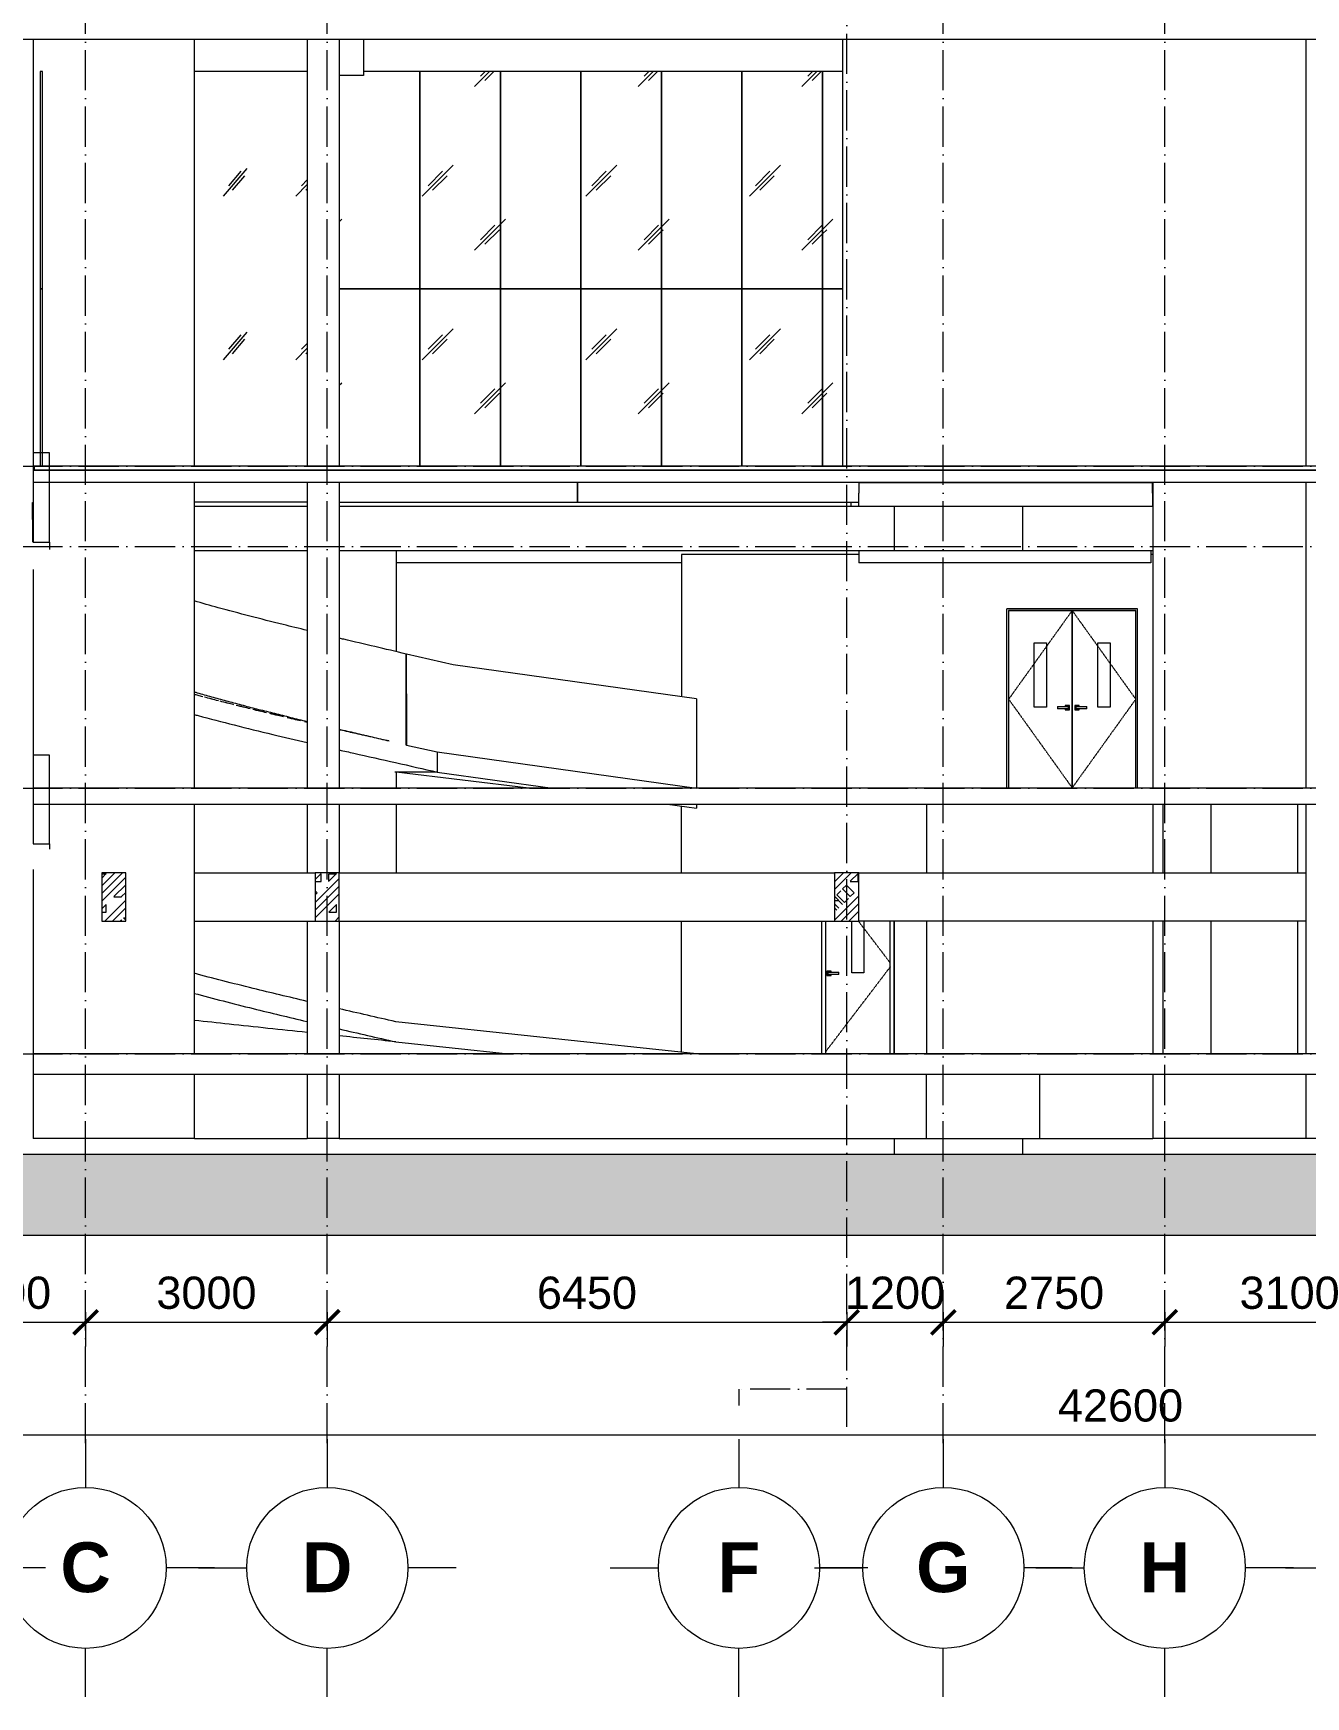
# Model space of a CAD drawing. Header units: millimetres. Extents: x -4940 to 55609, y -15283 to 93540.
# Drawn here: x 7800 to 23600, y -15283 to 5375 of the extents above; entities that cross this region are included whole.
import ezdxf

# ---------------------------------------------------------------- set-up
doc = ezdxf.new("R2010")
doc.units = ezdxf.units.MM
doc.linetypes.add('Dash 1_16_', pattern=[3.175, 1.5875, -1.5875])
doc.linetypes.add('Grid Line', pattern=[14, 10, -2, 0, -2])
for name, color, linetype, lineweight in [('A-DOOR', 31, 'Continuous', 5), ('A-FLOR', 2, 'Continuous', 9), ('A-FLOR-HRAL', 41, 'Continuous', 5), ('CUA', 31, 'Continuous', 9), ('DIM', 1, 'Continuous', 5), ('KH', 6, 'Continuous', 5), ('KINH', 152, 'Continuous', 5), ('NET CAT', 3, 'Continuous', 5), ('NET CATConcrete', 3, 'Continuous', 5), ('NET THAY 1', 41, 'Continuous', 5), ('NET-CAT', 3, 'Continuous', 9), ('NET-THAY', 2, 'Continuous', 15), ('TRUC', 225, 'Continuous', 5)]:
    doc.layers.add(name, color=color, linetype=linetype, lineweight=lineweight)
doc.styles.add('Arial_B', font='arialbd_1.ttf', dxfattribs={"height": 619.047619})
doc.styles.add('TA1', font='arial_1.ttf')
doc.dimstyles.new('D_200_KTx2', dxfattribs={"dimtxt": 400, "dimasz": 300, "dimexe": 300, "dimexo": 300, "dimgap": 160, "dimtad": 1, "dimdec": 0, "dimzin": 9, "dimtxsty": 'TA1', "dimblk": 'ARCHTICK', "dimcen": 1, "dimdle": 300, "dimclrd": 256, "dimclre": 256, "dimclrt": 7, "dimadec": 0, "dimazin": 0, "dimtfac": 1, "dimtdec": 0, "dimtix": 1, "dimtmove": 1, "dimatfit": 3, "dimldrblk": 'ARCHTICK', "dimfxl": 0, "dimtolj": 1, "dimtzin": 0, "dimlwd": -1, "dimlwe": -1, "dimarcsym": 0})
pattern_1 = [(45, (22917, 40001.6), (0, 2032), [253.59, -2620.09]), (45, (22861.8, 40056.7), (0, 2032), [253.59, -2620.09]), (45, (22785.9, 39925.7), (0, 2032), [546.2, -2327.48]), (45, (21535.2, 41363), (0, 2032), [253.59, -2620.09]), (45, (21480, 41418.2), (0, 2032), [253.59, -2620.09]), (45, (21404.2, 41287.1), (0, 2032), [546.2, -2327.48])]
pattern_2 = [(45, (21373.7, 39800), (-476.246, 476.246), []), (45, (21469, 39800), (-476.246, 476.246), []), (45, (21278.5, 39800), (-476.246, 476.246), []), (45, (21754.7, 39800), (-476.246, 476.246), []), (45, (21850, 39800), (-476.246, 476.246), []), (0, (21659.5, 39895.25), (0, 952.5), [95.25, -857.25]), (0, (21754.7, 39990.5), (0, 952.5), [95.25, -857.25]), (45, (21659.5, 39895.25), (0, 952.491), [134.684, -1212.342]), (45, (21754.7, 39895.25), (0, 952.491), [134.684, -1212.342]), (0, (21659.5, 39895.25), (0, 952.5), [95.25, -857.25]), (90, (21183.2, 39895.25), (-952.5, 6e-14), [95.25, -857.25]), (90, (21278.5, 39895.25), (-952.5, 6e-14), [190.5, -762]), (45, (21183.2, 39990.5), (0, 952.491), [134.684, -1212.342]), (90, (22040.5, 40181), (-952.5, 6e-14), [95.25, -857.25]), (0, (21945.2, 40181), (0, 952.5), [95.25, -857.25]), (45, (21945.2, 40181), (0, 952.491), [134.684, -1212.342]), (0, (22135.7, 39895.25), (0, 952.5), [95.25, -857.25]), (0, (22135.7, 40371.5), (0, 952.5), [95.25, -857.25]), (90, (22326.2, 40466.75), (-952.5, 6e-14), [95.25, -857.25]), (45, (22135.7, 40371.5), (0, 952.491), [269.367, -1077.659]), (45, (22231, 40371.5), (0, 952.491), [134.684, -1212.342]), (45, (22421.5, 40562), (0, 952.491), [134.684, -1212.342]), (0, (22421.5, 40657.25), (0, 952.5), [95.25, -857.25]), (90, (22421.5, 40562), (-952.5, 6e-14), [95.25, -857.25]), (0, (21754.7, 40562), (0, 952.5), [95.25, -857.25]), (0, (21945.2, 40657.25), (0, 952.5), [95.25, -857.25]), (90, (21850, 40562), (-952.5, 6e-14), [95.25, -857.25]), (90, (21945.2, 40562), (-952.5, 6e-14), [95.25, -857.25]), (45, (21754.7, 40562), (0, 952.491), [134.684, -1212.342]), (45, (21945.2, 40562), (0, 952.491), [134.684, -1212.342]), (135, (21397.46, 40014.8), (-952.491, 6e-14), [134.684, -1212.342]), (135, (21516.6, 40133.4), (-952.491, 6e-14), [134.683, -1212.342]), (135, (21588.04, 40204.8), (-952.491, 6e-14), [134.683, -1212.342]), (135, (21611.85, 40228.6), (-952.491, 6e-14), [134.683, -1212.342]), (135, (21659.5, 40276.25), (-952.491, 6e-14), [134.683, -1212.342]), (135, (21683.3, 40300.06), (-952.491, 6e-14), [134.683, -1212.342]), (135, (21754.7, 40371.5), (-952.491, 6e-14), [134.683, -1212.342]), (135, (21802.35, 40419.1), (-952.491, 6e-14), [134.683, -1212.342]), (45, (21397.46, 40014.8), (0, 952.491), [95.25, -1251.775]), (45, (21516.6, 40133.4), (0, 952.491), [67.361, -1279.665]), (45, (21683.3, 40300.06), (0, 952.491), [67.361, -1279.665]), (45, (21588.04, 40395.3), (0, 952.491), [67.361, -1279.665]), (45, (21754.7, 40371.5), (0, 952.491), [67.361, -1279.665]), (45, (21659.5, 40466.75), (0, 952.491), [67.361, -1279.665]), (0, (21302.7, 40109.5), (0, 952.5), [190.043, -762.457]), (0, (21516.6, 40323.9), (0, 952.5), [95.25, -857.25])]

# ---------------------------------------------------------------- blocks, each defined once
blk = doc.blocks.new('Railing - Railing-488428-MẶT CẮT A-A')
at = {"layer": 'NET THAY 1', "color": 10}
for p, q in [((12436, -3464), (12436, -2336)), ((13013, -2467), (12436, -2336)), ((16037, -2890), (13013, -2467)), ((16037, -2890), (16037, -4000)), ((12436, -3464), (12814, -3550)), ((12814, -3550), (16034, -4000))]:
    blk.add_line(p, q, dxfattribs=at)
blk = doc.blocks.new('Railing - Railing-489057-MẶT CẮT A-A')
at = {"layer": 'NET THAY 1', "color": 10}
blk.add_line((7789, -461), (7796, -944), dxfattribs=at)
at = {"layer": 'NET THAY 1', "color": 10, "flags": 128}
blk.add_lwpolyline([(12436, -3464), (12434, -3464), (12432, -3464), (12430, -3464)], dxfattribs=at)
at = {"layer": 'NET THAY 1', "color": 10}
for points in [[(7789, -453), (7793, -453), (7796, -453), (7800, -453)], [(7796, -944), (7795, -780), (7792, -617), (7789, -453)], [(7789, -461), (7789, -458), (7789, -456), (7789, -453)], [(12430, -2334), (12431, -2334), (12432, -2335), (12434, -2336), (12436, -2336), (12436, -2337)], [(9819, -2841), (9812, -2840), (9806, -2838), (9799, -2836)], [(10012, -2893), (9983, -2885), (9954, -2877), (9925, -2870)], [(10211, -2944), (10181, -2936), (10150, -2929), (10120, -2921)], [(10415, -2995), (10384, -2988), (10352, -2980), (10321, -2972)], [(10624, -3047), (10591, -3039), (10559, -3031), (10526, -3023)], [(10837, -3098), (10803, -3090), (10770, -3082), (10737, -3074)], [(11200, -3183), (11189, -3181), (11179, -3178), (11169, -3176)], [(11718, -3302), (11682, -3294), (11647, -3286), (11612, -3278)], [(12169, -3404), (12133, -3396), (12098, -3388), (12063, -3380)]]:
    blk.add_open_spline(points, degree=3, dxfattribs=at)
for points, knots in [([(11200, -2041), (11099, -2017), (10858, -1958), (10486, -1864), (10121, -1766), (9894, -1703), (9798, -1675)], [-0.6267921, -0.6267921, -0.6267921, -0.6267921, -0.5333333, -0.4, -0.2666667, -0.1597599, -0.1597599, -0.1597599, -0.1597599]), ([(12430, -2334), (12301, -2303), (12042, -2243), (11765, -2177), (11618, -2142), (11600, -2138)], [-1, -1, -1, -1, -0.8833333, -0.7666667, -0.7497073, -0.7497073, -0.7497073, -0.7497073]), ([(12430, -3464), (12430, -3255), (12430, -2878), (12430, -2501), (12430, -2334)], [-1, -1, -1, -1, -0.444444, 0, 0, 0, 0]), ([(9799, -2804), (9811, -2808), (9881, -2828), (10011, -2865), (10193, -2915), (10381, -2965), (10573, -3015), (10769, -3064), (10969, -3114), (11113, -3150), (11191, -3169), (11200, -3171)], [0.2230326, 0.2230326, 0.2230326, 0.2230326, 0.2352941, 0.2941176, 0.3529412, 0.4117647, 0.4705882, 0.5294118, 0.5882353, 0.6470588, 0.6550084, 0.6550084, 0.6550084, 0.6550084]), ([(12436, -2829), (12436, -2874), (12436, -3085), (12436, -3297), (12436, -3464)], [-0.5631009, -0.5631009, -0.5631009, -0.5631009, -0.4444444, 0, 0, 0, 0]), ([(11053, -3149), (11022, -3141), (10988, -3133), (10954, -3125), (10951, -3125)], [-0.62860283, -0.62860283, -0.62860283, -0.62860283, -0.60294118, -0.60040034, -0.60040034, -0.60040034, -0.60040034]), ([(11600, -3268), (11665, -3283), (11800, -3315), (12006, -3364), (12148, -3397), (12218, -3414)], [0.7686478, 0.7686478, 0.7686478, 0.7686478, 0.8235294, 0.8823529, 0.9411765, 0.9411765, 0.9411765, 0.9411765]), ([(11943, -3353), (11941, -3352), (11906, -3344), (11870, -3336), (11837, -3329)], [-0.86900622, -0.86900622, -0.86900622, -0.86900622, -0.86764706, -0.84075565, -0.84075565, -0.84075565, -0.84075565])]:
    blk.add_open_spline(points, degree=3, knots=knots, dxfattribs=at)
blk = doc.blocks.new('Railing - Railing-489137-MẶT CẮT A-A')
at = {"layer": 'A-FLOR-HRAL', "color": 10}
for p, q in [((8000, 164), (7800, 164)), ((7800, 164), (7800, -944)), ((8000, -944), (8000, 164)), ((7800, -944), (8000, -944))]:
    blk.add_line(p, q, dxfattribs=at)
at = {"layer": 'NET THAY 1', "color": 10}
blk.add_line((8000, -944), (8000, -1034), dxfattribs=at)
blk = doc.blocks.new('Railing - Railing-489562-MẶT CẮT A-A')
at = {"layer": 'A-FLOR-HRAL', "color": 10}
for p, q in [((8000, -3589), (7800, -3589)), ((7800, -3589), (7800, -4693)), ((8000, -4693), (8000, -3589)), ((7800, -4693), (8000, -4693))]:
    blk.add_line(p, q, dxfattribs=at)
at = {"layer": 'NET THAY 1', "color": 10}
blk.add_line((8000, -4693), (8000, -4759), dxfattribs=at)
blk = doc.blocks.new('CUA 2 CANH MO KHUNG NHOM - 1 - Type 1-V1-MẶT CẮT A-A')
at = {"layer": 'A-DOOR', "color": 10}
for p, q in [((20699, -1795), (19911, -1795)), ((19911, -1795), (19911, -3995)), ((20699, -3995), (20699, -1795)), ((21489, -1795), (20700, -1795)), ((20700, -1795), (20700, -3995)), ((21489, -3995), (21489, -1795)), ((20230, -2195), (20380, -2195)), ((20230, -2995), (20230, -2195)), ((20380, -2195), (20380, -2995)), ((21020, -2995), (21020, -2195)), ((21020, -2195), (21170, -2195)), ((21170, -2195), (21170, -2995)), ((20380, -2995), (20230, -2995)), ((21170, -2995), (21020, -2995)), ((19911, -3995), (20699, -3995)), ((20700, -3995), (21489, -3995))]:
    blk.add_line(p, q, dxfattribs=at)
at = {"layer": 'CUA', "color": 10, "lineweight": 5}
for p, q in [((19890, -4000), (19890, -1774)), ((21510, -1774), (19890, -1774)), ((19910, -1794), (19910, -4000)), ((19910, -1794), (21490, -1794)), ((21490, -4000), (21490, -1794)), ((21510, -4000), (21510, -1774)), ((20519, -2985), (20654, -2985)), ((20519, -2985), (20519, -3015)), ((20654, -3015), (20519, -3015)), ((20612, -2972), (20612, -2985)), ((20667, -2972), (20612, -2972)), ((20612, -3015), (20612, -3027)), ((20612, -3027), (20667, -3027)), ((20654, -3015), (20654, -2985)), ((20667, -3027), (20667, -2972)), ((20788, -2972), (20733, -2972)), ((20733, -2972), (20733, -3027)), ((20733, -3027), (20788, -3027)), ((20745, -2985), (20880, -2985)), ((20745, -2985), (20745, -3015)), ((20880, -3015), (20745, -3015)), ((20788, -2985), (20788, -2972)), ((20788, -3027), (20788, -3015)), ((20880, -3015), (20880, -2985)), ((19930, -3995), (19930, -4000)), ((21470, -4000), (21470, -3995))]:
    blk.add_line(p, q, dxfattribs=at)
at = {"layer": 'CUA', "color": 10, "linetype": 'Dash 1_16_', "lineweight": 5}
for p, q in [((20699, -1795), (19911, -2895)), ((20700, -1795), (21489, -2895)), ((19911, -2895), (20699, -3995)), ((21489, -2895), (20700, -3995))]:
    blk.add_line(p, q, dxfattribs=at)
blk = doc.blocks.new('CUA 1 CANH MO - 2 - Type 1-533212-MẶT CẮT A-A')
at = {"layer": 'A-DOOR', "color": 10}
for p, q in [((17965, -6295), (17965, -5650)), ((18115, -5650), (18115, -6295)), ((18115, -6295), (17965, -6295)), ((17640, -7295), (18440, -7295))]:
    blk.add_line(p, q, dxfattribs=at)
at = {"layer": 'CUA', "color": 10, "lineweight": 5}
for p, q in [((17590, -7300), (17590, -5650)), ((17640, -7300), (17640, -5650)), ((18440, -7300), (18440, -5650)), ((18490, -7300), (18490, -5650)), ((17708, -6272), (17653, -6272)), ((17653, -6272), (17653, -6327)), ((17653, -6327), (17708, -6327)), ((17666, -6285), (17801, -6285)), ((17666, -6285), (17666, -6315)), ((17801, -6315), (17666, -6315)), ((17708, -6285), (17708, -6272)), ((17708, -6327), (17708, -6315)), ((17801, -6315), (17801, -6285))]:
    blk.add_line(p, q, dxfattribs=at)
at = {"layer": 'CUA', "color": 10, "linetype": 'Dash 1_16_', "lineweight": 5}
for p, q in [((18044, -5650), (18440, -6170)), ((18440, -6220), (17640, -7270))]:
    blk.add_line(p, q, dxfattribs=at)
blk = doc.blocks.new('ALC1807-ASCENT PLAZA-TANG HAM_rvt-1-MẶT CẮT A-A')
at = {"layer": 'A-FLOR', "color": 7}
blk.add_line((12817, -3800), (12290, -3800), dxfattribs=at)
at = {"layer": 'NET-THAY', "color": 250}
for p, q in [((18050, -1100), (15850, -1100)), ((15850, -1100), (15850, -2864)), ((21700, -1100), (21675, -1100)), ((15850, -5050), (15850, -4228)), ((18890, -4200), (18890, -5050)), ((21825, -4200), (21825, -5050)), ((22425, -5050), (22425, -4200)), ((23500, -5050), (23500, -4200)), ((15850, -7280), (15850, -5650)), ((17590, -7300), (17590, -5650)), ((18490, -5650), (18490, -7300)), ((18890, -5650), (18890, -7300)), ((21825, -5650), (21825, -7300)), ((22425, -7300), (22425, -5650)), ((23500, -7300), (23500, -5650))]:
    blk.add_line(p, q, dxfattribs=at)
at = {"layer": 'NET-THAY', "color": 7, "lineweight": 9}
for p, q in [((12817, -3550), (12817, -3800)), ((13954, -4000), (12308, -3802)), ((12817, -3800), (14247, -4000)), ((15677, -4200), (16034, -4250)), ((16034, -4200), (16034, -4250)), ((16037, -7300), (12300, -6900)), ((12300, -7150), (13701, -7300))]:
    blk.add_line(p, q, dxfattribs=at)
for points, knots in [([(9905, -2865), (9885, -2859), (9850, -2850), (9815, -2840), (9800, -2836)], [-0.26690417, -0.26690417, -0.26690417, -0.26690417, -0.25, -0.23654578, -0.23654578, -0.23654578, -0.23654578]), ([(9799, -3086), (9815, -3090), (10119, -3172), (10582, -3288), (11056, -3400), (11200, -3433)], [0.2365458, 0.2365458, 0.2365458, 0.2365458, 0.25, 0.5, 0.6075221, 0.6075221, 0.6075221, 0.6075221]), ([(10907, -3114), (10862, -3104), (10806, -3090), (10750, -3077), (10738, -3074)], [-0.5339895, -0.5339895, -0.5339895, -0.5339895, -0.5, -0.49104545, -0.49104545, -0.49104545, -0.49104545]), ([(11993, -3364), (11922, -3348), (11796, -3320), (11672, -3291), (11618, -3279)], [-0.80118474, -0.80118474, -0.80118474, -0.80118474, -0.75, -0.71009502, -0.71009502, -0.71009502, -0.71009502]), ([(11600, -3525), (11660, -3539), (11892, -3591), (12299, -3683), (12645, -3761), (12817, -3800)], [0.7058727, 0.7058727, 0.7058727, 0.7058727, 0.75, 0.875, 1, 1, 1, 1]), ([(11200, -6648), (10972, -6594), (10488, -6478), (10021, -6361), (9797, -6298)], [-0.6941143, -0.6941143, -0.6941143, -0.6941143, -0.5, -0.2702521, -0.2702521, -0.2702521, -0.2702521]), ([(9799, -6548), (10031, -6611), (10485, -6728), (10970, -6844), (11199, -6898)], [0.2702521, 0.2702521, 0.2702521, 0.2702521, 0.5, 0.6941143, 0.6941143, 0.6941143, 0.6941143]), ([(11200, -7034), (10875, -7000), (10404, -6950), (9944, -6900), (9802, -6885)], [0.1323018, 0.1323018, 0.1323018, 0.1323018, 0.25, 0.3030781, 0.3030781, 0.3030781, 0.3030781])]:
    blk.add_open_spline(points, degree=3, knots=knots, dxfattribs=at)
for points in [[(10098, -2915), (10040, -2900), (9981, -2885), (9925, -2870)], [(10291, -2964), (10234, -2950), (10177, -2936), (10120, -2921)], [(10493, -3015), (10436, -3000), (10378, -2986), (10321, -2972)], [(10697, -3064), (10641, -3051), (10583, -3037), (10527, -3023)], [(11120, -3164), (11064, -3151), (11009, -3138), (10954, -3125)], [(11200, -3183), (11191, -3181), (11182, -3179), (11173, -3177)], [(12215, -3414), (12185, -3408), (12156, -3401), (12126, -3394)], [(12300, -6900), (12065, -6847), (11831, -6794), (11600, -6740)], [(11600, -6990), (11831, -7044), (12065, -7097), (12300, -7150)], [(12300, -7150), (12066, -7125), (11833, -7101), (11600, -7076)]]:
    blk.add_open_spline(points, degree=3, dxfattribs=at)
at = {"lineweight": 9}
for name in ['Railing - Railing-489137-MẶT CẮT A-A', 'Railing - Railing-489057-MẶT CẮT A-A', 'CUA 2 CANH MO KHUNG NHOM - 1 - Type 1-V1-MẶT CẮT A-A', 'Railing - Railing-488428-MẶT CẮT A-A', 'Railing - Railing-489562-MẶT CẮT A-A', 'CUA 1 CANH MO - 2 - Type 1-533212-MẶT CẮT A-A']:
    blk.add_blockref(name, (0, 0), dxfattribs=at)
blk = doc.blocks.new('System Panel - Glazed-V52-MẶT CẮT A-A')
at = {"layer": 'KINH', "color": 7, "lineweight": 9}
for p, q in [((7913, 2200), (7887, 2200)), ((7887, 2200), (7887, 0)), ((7913, 0), (7913, 2200)), ((7887, 0), (7913, 0))]:
    blk.add_line(p, q, dxfattribs=at)
blk = doc.blocks.new('System Panel - Glazed-V53-MẶT CẮT A-A')
at = {"layer": 'KINH'}
h = blk.add_hatch(dxfattribs=at)
h.set_pattern_fill('FP_3', color=256, style=0, pattern_type=2)
h.set_pattern_definition(pattern_1)
h.paths.add_polyline_path([(12600, 0), (12600, 2200), (11600, 2200), (11600, 0)], flags=0)
at = {"layer": 'KINH', "color": 10}
for p, q in [((12600, 2200), (11600, 2200)), ((11600, 2200), (11600, 0)), ((12600, 0), (12600, 2200))]:
    blk.add_line(p, q, dxfattribs=at)
blk = doc.blocks.new('System Panel - Glazed-V54-MẶT CẮT A-A')
at = {"layer": 'KINH'}
h = blk.add_hatch(dxfattribs=at)
h.set_pattern_fill('FP_3', color=256, style=0, pattern_type=2)
h.set_pattern_definition(pattern_1)
h.paths.add_polyline_path([(13600, 0), (13600, 2200), (12600, 2200), (12600, 0)], flags=0)
at = {"layer": 'KINH', "color": 10}
for p, q in [((13600, 2200), (12600, 2200)), ((12600, 2200), (12600, 0)), ((13600, 0), (13600, 2200))]:
    blk.add_line(p, q, dxfattribs=at)
blk = doc.blocks.new('System Panel - Glazed-V55-MẶT CẮT A-A')
at = {"layer": 'KINH'}
h = blk.add_hatch(dxfattribs=at)
h.set_pattern_fill('FP_3', color=256, style=0, pattern_type=2)
h.set_pattern_definition(pattern_1)
h.paths.add_polyline_path([(14600, 0), (14600, 2200), (13600, 2200), (13600, 0), (14544, 0)], flags=0)
at = {"layer": 'KINH', "color": 10}
for p, q in [((14600, 2200), (13600, 2200)), ((13600, 2200), (13600, 0)), ((14600, 0), (14600, 2200))]:
    blk.add_line(p, q, dxfattribs=at)
blk = doc.blocks.new('System Panel - Glazed-V56-MẶT CẮT A-A')
at = {"layer": 'KINH'}
h = blk.add_hatch(dxfattribs=at)
h.set_pattern_fill('FP_3', color=256, style=0, pattern_type=2)
h.set_pattern_definition(pattern_1)
h.paths.add_polyline_path([(15600, 0), (15600, 2200), (14600, 2200), (14600, 0)], flags=0)
at = {"layer": 'KINH', "color": 10}
for p, q in [((15600, 2200), (14600, 2200)), ((14600, 2200), (14600, 0)), ((15600, 0), (15600, 2200))]:
    blk.add_line(p, q, dxfattribs=at)
blk = doc.blocks.new('System Panel - Glazed-V57-MẶT CẮT A-A')
at = {"layer": 'KINH'}
h = blk.add_hatch(dxfattribs=at)
h.set_pattern_fill('FP_3', color=256, style=0, pattern_type=2)
h.set_pattern_definition(pattern_1)
h.paths.add_polyline_path([(15600, 0), (16600, 0), (16600, 2200), (15600, 2200), (15600, 224)], flags=0)
at = {"layer": 'KINH', "color": 10}
for p, q in [((16600, 2200), (15600, 2200)), ((15600, 2200), (15600, 0)), ((16600, 0), (16600, 2200))]:
    blk.add_line(p, q, dxfattribs=at)
blk = doc.blocks.new('System Panel - Glazed-V58-MẶT CẮT A-A')
at = {"layer": 'KINH'}
h = blk.add_hatch(dxfattribs=at)
h.set_pattern_fill('FP_3', color=256, style=0, pattern_type=2)
h.set_pattern_definition(pattern_1)
h.paths.add_polyline_path([(16600, 0), (17600, 0), (17600, 2200), (16600, 2200), (16600, 224)], flags=0)
at = {"layer": 'KINH', "color": 10}
for p, q in [((17600, 2200), (16600, 2200)), ((16600, 2200), (16600, 0)), ((17600, 0), (17600, 2200))]:
    blk.add_line(p, q, dxfattribs=at)
blk = doc.blocks.new('System Panel - Glazed-770530-MẶT CẮT A-A')
at = {"layer": 'KINH'}
h = blk.add_hatch(dxfattribs=at)
h.set_pattern_fill('FP_3', color=256, style=0, pattern_type=2)
h.set_pattern_definition(pattern_1)
h.paths.add_polyline_path([(17850, 0), (17850, 2200), (17600, 2200), (17600, 0), (17791, 0)], flags=0)
at = {"layer": 'KINH', "color": 10}
for p, q in [((17850, 2200), (17600, 2200)), ((17600, 2200), (17600, 0))]:
    blk.add_line(p, q, dxfattribs=at)
blk = doc.blocks.new('System Panel - Glazed-V59-MẶT CẮT A-A')
at = {"layer": 'KINH', "color": 7, "lineweight": 9}
for p, q in [((7913, 4900), (7887, 4900)), ((7887, 4900), (7887, 2200)), ((7913, 2200), (7913, 4900)), ((7887, 2200), (7913, 2200))]:
    blk.add_line(p, q, dxfattribs=at)
blk = doc.blocks.new('System Panel - Glazed-V60-MẶT CẮT A-A')
at = {"layer": 'KINH'}
h = blk.add_hatch(dxfattribs=at)
h.set_pattern_fill('FP_3', color=256, style=0, pattern_type=2)
h.set_pattern_definition(pattern_1)
h.paths.add_polyline_path([(11600, 2200), (12600, 2200), (12600, 4900), (11900, 4900), (11900, 4850), (11600, 4850), (11600, 3555)], flags=0)
at = {"layer": 'KINH', "color": 10}
for p, q in [((11600, 4850), (11600, 2200)), ((12600, 4900), (11900, 4900)), ((12600, 2200), (12600, 4900)), ((11600, 2200), (12600, 2200))]:
    blk.add_line(p, q, dxfattribs=at)
blk = doc.blocks.new('System Panel - Glazed-V61-MẶT CẮT A-A')
at = {"layer": 'KINH'}
h = blk.add_hatch(dxfattribs=at)
h.set_pattern_fill('FP_3', color=256, style=0, pattern_type=2)
h.set_pattern_definition(pattern_1)
h.paths.add_polyline_path([(13600, 2200), (13600, 4900), (12600, 4900), (12600, 2200)], flags=0)
at = {"layer": 'KINH', "color": 10}
for p, q in [((13600, 4900), (12600, 4900)), ((12600, 4900), (12600, 2200)), ((13600, 2200), (13600, 4900)), ((12600, 2200), (13600, 2200))]:
    blk.add_line(p, q, dxfattribs=at)
blk = doc.blocks.new('System Panel - Glazed-V62-MẶT CẮT A-A')
at = {"layer": 'KINH'}
h = blk.add_hatch(dxfattribs=at)
h.set_pattern_fill('FP_3', color=256, style=0, pattern_type=2)
h.set_pattern_definition(pattern_1)
h.paths.add_polyline_path([(14600, 2200), (14600, 4900), (13600, 4900), (13600, 2200), (14544, 2200)], flags=0)
at = {"layer": 'KINH', "color": 10}
for p, q in [((14600, 4900), (13600, 4900)), ((13600, 4900), (13600, 2200)), ((14600, 2200), (14600, 4900)), ((13600, 2200), (14600, 2200))]:
    blk.add_line(p, q, dxfattribs=at)
blk = doc.blocks.new('System Panel - Glazed-V63-MẶT CẮT A-A')
at = {"layer": 'KINH'}
h = blk.add_hatch(dxfattribs=at)
h.set_pattern_fill('FP_3', color=256, style=0, pattern_type=2)
h.set_pattern_definition(pattern_1)
h.paths.add_polyline_path([(15600, 2200), (15600, 4900), (14600, 4900), (14600, 2200)], flags=0)
at = {"layer": 'KINH', "color": 10}
for p, q in [((15600, 4900), (14600, 4900)), ((14600, 4900), (14600, 2200)), ((15600, 2200), (15600, 4900)), ((14600, 2200), (15600, 2200))]:
    blk.add_line(p, q, dxfattribs=at)
blk = doc.blocks.new('System Panel - Glazed-V64-MẶT CẮT A-A')
at = {"layer": 'KINH'}
h = blk.add_hatch(dxfattribs=at)
h.set_pattern_fill('FP_3', color=256, style=0, pattern_type=2)
h.set_pattern_definition(pattern_1)
h.paths.add_polyline_path([(16600, 2200), (16600, 4900), (15600, 4900), (15600, 2200)], flags=0)
at = {"layer": 'KINH', "color": 10}
for p, q in [((16600, 4900), (15600, 4900)), ((15600, 4900), (15600, 2200)), ((16600, 2200), (16600, 4900)), ((15600, 2200), (16600, 2200))]:
    blk.add_line(p, q, dxfattribs=at)
blk = doc.blocks.new('System Panel - Glazed-V65-MẶT CẮT A-A')
at = {"layer": 'KINH'}
h = blk.add_hatch(dxfattribs=at)
h.set_pattern_fill('FP_3', color=256, style=0, pattern_type=2)
h.set_pattern_definition(pattern_1)
h.paths.add_polyline_path([(17600, 2200), (17600, 4900), (16600, 4900), (16600, 2200)], flags=0)
at = {"layer": 'KINH', "color": 10}
for p, q in [((17600, 4900), (16600, 4900)), ((16600, 4900), (16600, 2200)), ((17600, 2200), (17600, 4900)), ((16600, 2200), (17600, 2200))]:
    blk.add_line(p, q, dxfattribs=at)
blk = doc.blocks.new('System Panel - Glazed-770531-MẶT CẮT A-A')
at = {"layer": 'KINH'}
h = blk.add_hatch(dxfattribs=at)
h.set_pattern_fill('FP_3', color=256, style=0, pattern_type=2)
h.set_pattern_definition(pattern_1)
h.paths.add_polyline_path([(17600, 2200), (17850, 2200), (17850, 4900), (17600, 4900), (17600, 3555)], flags=0)
at = {"layer": 'KINH', "color": 10}
for p, q in [((17850, 4900), (17600, 4900)), ((17600, 4900), (17600, 2200)), ((17600, 2200), (17850, 2200))]:
    blk.add_line(p, q, dxfattribs=at)
blk = doc.blocks.new('System Panel - Glazed-555829-MẶT CẮT A-A')
at = {"layer": 'KINH'}
h = blk.add_hatch(dxfattribs=at)
h.set_pattern_fill('FP_4', color=256, style=0, pattern_type=2)
h.set_pattern_definition([(46.491, (18899.1, 40001.6), (-0.01, 2032), [247.245, -2554.5]), (46.491, (18846.7, 40056.7), (-0.01, 2032), [247.245, -2554.5]), (46.491, (18774.7, 39925.7), (-0.01, 2032), [532.53, -2269.22]), (46.491, (17587.4, 41363), (-0.01, 2032), [247.245, -2554.5]), (46.491, (17535, 41418.2), (-0.01, 2032), [247.245, -2554.5]), (46.491, (17463, 41287.1), (-0.01, 2032), [532.53, -2269.22])])
h.paths.add_polyline_path([(11200, 0), (11200, 4900), (10456, 4900), (10456, 0)], flags=0)
at = {"layer": 'KINH', "color": 10}
blk.add_line((11200, 4900), (10455, 4900), dxfattribs=at)
blk = doc.blocks.new('System Panel - Glazed-V66-MẶT CẮT A-A')
at = {"layer": 'KINH'}
h = blk.add_hatch(dxfattribs=at)
h.set_pattern_fill('FP_5', color=256, style=0, pattern_type=2)
h.set_pattern_definition([(49.511, (15477.3, 40001.6), (-0.007, 2032), [235.78, -2436.05]), (49.511, (15430.1, 40056.7), (-0.007, 2032), [235.78, -2436.05]), (49.511, (15365.4, 39925.7), (-0.007, 2032), [507.835, -2163.99]), (49.511, (14297.6, 41363), (-0.007, 2032), [235.78, -2436.046]), (49.511, (14250.5, 41418.2), (-0.007, 2032), [235.78, -2436.046]), (49.511, (14185.7, 41287.1), (-0.007, 2032), [507.835, -2163.99])])
h.paths.add_polyline_path([(9800, 0), (10456, 0), (10456, 4900), (9800, 4900), (9800, 224)], flags=0)
at = {"layer": 'KINH', "color": 10}
blk.add_line((10457, 4900), (9800, 4900), dxfattribs=at)
blk = doc.blocks.new('ALC1807-ASCENT PLAZA-TANG 1_2_rvt-1-MẶT CẮT A-A')
at = {"layer": 'NET CAT'}
h = blk.add_hatch(dxfattribs=at)
h.set_pattern_fill('AR-HBONE', color=134, scale=2.5, style=0)
h.paths.add_polyline_path([(14544, -9550), (47016, -9550), (47016, -8550), (-4940, -8550), (-4940, -9550), (11296, -9550)], flags=0)
at = {"layer": 'NET THAY 1', "color": 10}
for p, q in [((18050, -208), (18050, -200)), ((21697, -200), (21697, -208)), ((18050, -208), (18050, -338)), ((21697, -208), (18050, -208)), ((18050, -488), (18050, -338)), ((21697, -338), (21697, -208)), ((21697, -338), (21697, -488)), ((18050, -500), (18050, -488)), ((21697, -500), (18050, -500)), ((21697, -488), (21697, -500))]:
    blk.add_line(p, q, dxfattribs=at)
at = {"layer": 'NET-CAT', "color": 250, "lineweight": 15}
for p, q in [((42600, 0), (7810, 0)), ((7810, 0), (7810, -50)), ((7810, -50), (42600, -50)), ((45450, -8550), (-3110, -8550)), ((-4940, -9550), (47016, -9550))]:
    blk.add_line(p, q, dxfattribs=at)
at = {"layer": 'NET-THAY', "color": 250}
for p, q in [((17850, 5300), (17850, 0)), ((14558, -450), (14558, -200)), ((14558, -200), (14558, -450)), ((11200, -450), (9800, -450))]:
    blk.add_line(p, q, dxfattribs=at)
at = {"layer": 'NET-THAY', "color": 7, "lineweight": 9}
for p, q in [((11200, -500), (9800, -500)), ((11600, -450), (17950, -450)), ((17950, -500), (11600, -500)), ((17950, -450), (17950, -500)), ((17950, -450), (18050, -450)), ((18050, -500), (17950, -500)), ((18490, -500), (18490, -1050)), ((20084, -500), (20084, -1050)), ((21697, -450), (21700, -450)), ((21700, -500), (21697, -500)), ((18490, -8350), (18490, -8550)), ((20084, -8350), (20084, -8550))]:
    blk.add_line(p, q, dxfattribs=at)
at = {"lineweight": 9}
for name in ['System Panel - Glazed-V59-MẶT CẮT A-A', 'System Panel - Glazed-V66-MẶT CẮT A-A', 'System Panel - Glazed-555829-MẶT CẮT A-A', 'System Panel - Glazed-V60-MẶT CẮT A-A', 'System Panel - Glazed-V61-MẶT CẮT A-A', 'System Panel - Glazed-V62-MẶT CẮT A-A', 'System Panel - Glazed-V63-MẶT CẮT A-A', 'System Panel - Glazed-V64-MẶT CẮT A-A', 'System Panel - Glazed-V65-MẶT CẮT A-A', 'System Panel - Glazed-770531-MẶT CẮT A-A', 'System Panel - Glazed-V52-MẶT CẮT A-A', 'System Panel - Glazed-V53-MẶT CẮT A-A', 'System Panel - Glazed-V54-MẶT CẮT A-A', 'System Panel - Glazed-V55-MẶT CẮT A-A', 'System Panel - Glazed-V56-MẶT CẮT A-A', 'System Panel - Glazed-V57-MẶT CẮT A-A', 'System Panel - Glazed-V58-MẶT CẮT A-A', 'System Panel - Glazed-770530-MẶT CẮT A-A']:
    blk.add_blockref(name, (0, 0), dxfattribs=at)
blk = doc.blocks.new('Grid - FamilyAL-KH TRUC-1020318-MẶT CẮT A-A')
at = {"layer": 'KH'}
for p, q in [((0, -12336), (0, -12936)), ((-1600, -13936), (-1000, -13936)), ((1600, -13936), (1000, -13936)), ((0, -15536), (0, -14936))]:
    blk.add_line(p, q, dxfattribs=at)
blk.add_circle((0, -13936), 1000, dxfattribs=at)
blk = doc.blocks.new('_ARCHTICK')
at = {"color": 0, "linetype": 'ByBlock', "const_width": 0.15}
blk.add_lwpolyline([(-0.5, -0.5), (0.5, 0.5)], dxfattribs=at)
blk = doc.blocks.new('DIMBLOCK32-MẶT CẮT A-A')
at = {"layer": 'Defpoints', "color": 0, "transparency": 16777216}
for p in [(6350, -10209), (8450, -10209), (8450, -10633)]:
    blk.add_point(p, dxfattribs=at)
at = {"layer": 'DIM', "transparency": 16777216}
for p, q in [((6350, -10509), (6350, -10933)), ((8450, -10509), (8450, -10933)), ((6050, -10633), (8750, -10633))]:
    blk.add_line(p, q, dxfattribs=at)
at = {"layer": 'DIM', "transparency": 16777216, "xscale": 300, "yscale": 300, "zscale": 300, "rotation": 180}
blk.add_blockref('_ARCHTICK', (6350, -10633), dxfattribs=at)
at = {"layer": 'DIM', "transparency": 16777216, "xscale": 300, "yscale": 300, "zscale": 300}
blk.add_blockref('_ARCHTICK', (8450, -10633), dxfattribs=at)
at = {"layer": 'DIM', "color": 7, "transparency": 16777216, "insert": (7400, -10269), "char_height": 400, "attachment_point": 5, "style": 'TA1'}
blk.add_mtext('\\A1;2100', dxfattribs=at)
blk = doc.blocks.new('DIMBLOCK33-MẶT CẮT A-A')
at = {"layer": 'Defpoints', "color": 0, "transparency": 16777216}
for p in [(8450, -10209), (11450, -10209), (11450, -10633)]:
    blk.add_point(p, dxfattribs=at)
at = {"layer": 'DIM', "transparency": 16777216}
for p, q in [((8450, -10509), (8450, -10933)), ((11450, -10509), (11450, -10933)), ((8150, -10633), (11750, -10633))]:
    blk.add_line(p, q, dxfattribs=at)
at = {"layer": 'DIM', "transparency": 16777216, "xscale": 300, "yscale": 300, "zscale": 300, "rotation": 180}
blk.add_blockref('_ARCHTICK', (8450, -10633), dxfattribs=at)
at = {"layer": 'DIM', "transparency": 16777216, "xscale": 300, "yscale": 300, "zscale": 300}
blk.add_blockref('_ARCHTICK', (11450, -10633), dxfattribs=at)
at = {"layer": 'DIM', "color": 7, "transparency": 16777216, "insert": (9950, -10269), "char_height": 400, "attachment_point": 5, "style": 'TA1'}
blk.add_mtext('\\A1;3000', dxfattribs=at)
blk = doc.blocks.new('DIMBLOCK34-MẶT CẮT A-A')
at = {"layer": 'Defpoints', "color": 0, "transparency": 16777216}
for p in [(11450, -10209), (17900, -10209), (17900, -10633)]:
    blk.add_point(p, dxfattribs=at)
at = {"layer": 'DIM', "transparency": 16777216}
for p, q in [((11450, -10509), (11450, -10933)), ((17900, -10509), (17900, -10933)), ((11150, -10633), (18200, -10633))]:
    blk.add_line(p, q, dxfattribs=at)
at = {"layer": 'DIM', "transparency": 16777216, "xscale": 300, "yscale": 300, "zscale": 300, "rotation": 180}
blk.add_blockref('_ARCHTICK', (11450, -10633), dxfattribs=at)
at = {"layer": 'DIM', "transparency": 16777216, "xscale": 300, "yscale": 300, "zscale": 300}
blk.add_blockref('_ARCHTICK', (17900, -10633), dxfattribs=at)
at = {"layer": 'DIM', "color": 7, "transparency": 16777216, "insert": (14675, -10269), "char_height": 400, "attachment_point": 5, "style": 'TA1'}
blk.add_mtext('\\A1;6450', dxfattribs=at)
blk = doc.blocks.new('DIMBLOCK35-MẶT CẮT A-A')
at = {"layer": 'Defpoints', "color": 0, "transparency": 16777216}
for p in [(17900, -10209), (19100, -10209), (19100, -10633)]:
    blk.add_point(p, dxfattribs=at)
at = {"layer": 'DIM', "transparency": 16777216}
for p, q in [((17900, -10509), (17900, -10933)), ((19100, -10509), (19100, -10933)), ((17900, -10633), (17600, -10633)), ((17900, -10633), (19100, -10633)), ((19100, -10633), (19400, -10633))]:
    blk.add_line(p, q, dxfattribs=at)
at = {"layer": 'DIM', "transparency": 16777216, "xscale": 300, "yscale": 300, "zscale": 300}
blk.add_blockref('_ARCHTICK', (17900, -10633), dxfattribs=at)
at = {"layer": 'DIM', "transparency": 16777216, "xscale": 300, "yscale": 300, "zscale": 300, "rotation": 180}
blk.add_blockref('_ARCHTICK', (19100, -10633), dxfattribs=at)
at = {"layer": 'DIM', "color": 7, "transparency": 16777216, "insert": (18500, -10269), "char_height": 400, "attachment_point": 5, "style": 'TA1'}
blk.add_mtext('\\A1;1200', dxfattribs=at)
blk = doc.blocks.new('DIMBLOCK36-MẶT CẮT A-A')
at = {"layer": 'Defpoints', "color": 0, "transparency": 16777216}
for p in [(19100, -10209), (21850, -10209), (21850, -10633)]:
    blk.add_point(p, dxfattribs=at)
at = {"layer": 'DIM', "transparency": 16777216}
for p, q in [((19100, -10509), (19100, -10933)), ((21850, -10509), (21850, -10933)), ((18800, -10633), (22150, -10633))]:
    blk.add_line(p, q, dxfattribs=at)
at = {"layer": 'DIM', "transparency": 16777216, "xscale": 300, "yscale": 300, "zscale": 300, "rotation": 180}
blk.add_blockref('_ARCHTICK', (19100, -10633), dxfattribs=at)
at = {"layer": 'DIM', "transparency": 16777216, "xscale": 300, "yscale": 300, "zscale": 300}
blk.add_blockref('_ARCHTICK', (21850, -10633), dxfattribs=at)
at = {"layer": 'DIM', "color": 7, "transparency": 16777216, "insert": (20475, -10269), "char_height": 400, "attachment_point": 5, "style": 'TA1'}
blk.add_mtext('\\A1;2750', dxfattribs=at)
blk = doc.blocks.new('DIMBLOCK37-MẶT CẮT A-A')
at = {"layer": 'Defpoints', "color": 0, "transparency": 16777216}
for p in [(21850, -10209), (24950, -10209), (24950, -10633)]:
    blk.add_point(p, dxfattribs=at)
at = {"layer": 'DIM', "transparency": 16777216}
for p, q in [((21850, -10509), (21850, -10933)), ((24950, -10509), (24950, -10933)), ((21550, -10633), (25250, -10633))]:
    blk.add_line(p, q, dxfattribs=at)
at = {"layer": 'DIM', "transparency": 16777216, "xscale": 300, "yscale": 300, "zscale": 300, "rotation": 180}
blk.add_blockref('_ARCHTICK', (21850, -10633), dxfattribs=at)
at = {"layer": 'DIM', "transparency": 16777216, "xscale": 300, "yscale": 300, "zscale": 300}
blk.add_blockref('_ARCHTICK', (24950, -10633), dxfattribs=at)
at = {"layer": 'DIM', "color": 7, "transparency": 16777216, "insert": (23400, -10269), "char_height": 400, "attachment_point": 5, "style": 'TA1'}
blk.add_mtext('\\A1;3100', dxfattribs=at)
blk = doc.blocks.new('DIMBLOCK47-MẶT CẮT A-A')
at = {"layer": 'Defpoints', "color": 0, "transparency": 16777216}
for p in [(42600, -9128), (0, -11668), (42600, -12033)]:
    blk.add_point(p, dxfattribs=at)
at = {"layer": 'DIM', "transparency": 16777216}
for p, q in [((42600, -9428), (42600, -12333)), ((0, -11968), (0, -12333)), ((-300, -12033), (42900, -12033))]:
    blk.add_line(p, q, dxfattribs=at)
at = {"layer": 'DIM', "transparency": 16777216, "xscale": 300, "yscale": 300, "zscale": 300, "rotation": 180}
blk.add_blockref('_ARCHTICK', (0, -12033), dxfattribs=at)
at = {"layer": 'DIM', "transparency": 16777216, "xscale": 300, "yscale": 300, "zscale": 300}
blk.add_blockref('_ARCHTICK', (42600, -12033), dxfattribs=at)
at = {"layer": 'DIM', "color": 7, "transparency": 16777216, "insert": (21300, -11669), "char_height": 400, "attachment_point": 5, "style": 'TA1'}
blk.add_mtext('\\A1;42600', dxfattribs=at)

msp = doc.modelspace()

# ---------------------------------------------------------------- hatches: boundary and pattern name
at = {"layer": 'NET CATConcrete'}
h = msp.add_hatch(dxfattribs=at)
h.set_pattern_fill('FP_1', color=256, style=0, pattern_type=2)
h.set_pattern_definition(pattern_2)
h.paths.add_polyline_path([(8860.9, -5650), (8949.9, -5650), (8949.9, -5050), (8649.9, -5050), (8649.9, -5650)], flags=0)
h = msp.add_hatch(dxfattribs=at)
h.set_pattern_fill('FP_1', color=256, style=0, pattern_type=2)
h.set_pattern_definition(pattern_2)
h.paths.add_polyline_path([(11599.9, -5650), (11599.9, -5050), (11299.9, -5050), (11299.9, -5650)], flags=0)
h = msp.add_hatch(dxfattribs=at)
h.set_pattern_fill('FP_1', color=256, style=0, pattern_type=2)
h.set_pattern_definition(pattern_2)
h.paths.add_polyline_path([(17749.9, -5650), (18049.9, -5650), (18049.9, -5050), (17749.9, -5050)], flags=0)

# ---------------------------------------------------------------- linework, layer by layer
at = {"layer": 'NET CAT'}
for p, q in [((7799.9, 5300), (7799.9, 163.9)), ((9799.9, 0), (9799.9, 5300)), ((11199.9, 5300), (11199.9, 0)), ((11599.9, 5300), (11599.9, 0)), ((23599.9, 5300), (23599.9, 0)), ((9799.9, -4000), (9799.9, -200)), ((11199.9, -200), (11199.9, -4000)), ((11599.9, -200), (11599.9, -4000)), ((21699.9, -200), (21699.9, -4000)), ((23599.9, -200), (23599.9, -4000)), ((7799.9, -1283.5), (7799.9, -3588.9)), ((9799.9, -7300), (9799.9, -4200)), ((11199.9, -4200), (11199.9, -5050)), ((11599.9, -4200), (11599.9, -5050)), ((21699.9, -4200), (21699.9, -5050)), ((23599.9, -4200), (23599.9, -7300)), ((7799.9, -5008.9), (7799.9, -7300)), ((11199.9, -5650), (11199.9, -7300)), ((11599.9, -5650), (11599.9, -7300)), ((21699.9, -5650), (21699.9, -7300)), ((7799.9, -7550), (7799.9, -8350)), ((9799.9, -8350), (9799.9, -7550)), ((11199.9, -7550), (11199.9, -8350)), ((11599.9, -7550), (11599.9, -8350)), ((21699.9, -7550), (21699.9, -8350)), ((23599.9, -7550), (23599.9, -8350)), ((9799.9, -8350), (7799.9, -8350)), ((11599.9, -8350), (11199.9, -8350)), ((23599.9, -8350), (21699.9, -8350)), ((25949.9, -8350), (23599.9, -8350))]:
    msp.add_line(p, q, dxfattribs=at)
at = {"layer": 'NET CAT', "lineweight": 13}
for p, q in [((8949.9, -5050), (8649.9, -5050)), ((8649.9, -5050), (8649.9, -5650)), ((8949.9, -5650), (8949.9, -5050)), ((11599.9, -5050), (11299.9, -5050)), ((11299.9, -5050), (11299.9, -5650)), ((11599.9, -5650), (11599.9, -5050)), ((18049.9, -5050), (17749.9, -5050)), ((17749.9, -5050), (17749.9, -5650)), ((18049.9, -5650), (18049.9, -5050)), ((8649.9, -5650), (8949.9, -5650)), ((11299.9, -5650), (11599.9, -5650)), ((17749.9, -5650), (18049.9, -5650))]:
    msp.add_line(p, q, dxfattribs=at)
at = {"layer": 'NET CATConcrete'}
for p, q in [((11899.8, 5300), (11899.8, 4850)), ((11899.8, 4850), (11599.9, 4850)), ((9799.9, -5050), (11299.9, -5050)), ((11599.9, -5050), (17749.9, -5050)), ((18049.9, -5050), (23599.9, -5050)), ((9799.9, -5650), (11299.9, -5650)), ((11599.9, -5650), (17749.9, -5650)), ((23599.9, -5650), (18049.9, -5650))]:
    msp.add_line(p, q, dxfattribs=at)
at = {"layer": 'NET-CAT', "lineweight": 15}
for p, q in [((299.9, 5300), (42299.9, 5300)), ((42599.9, -50), (7799.9, -50)), ((7799.9, -50), (7799.9, -200)), ((7799.9, -200), (42599.9, -200)), ((45449.9, -4000), (7799.9, -4000)), ((7799.9, -4200), (45449.9, -4200)), ((45449.9, -7300), (7799.9, -7300)), ((7799.9, -7300), (7799.9, -7550)), ((7799.9, -7550), (45449.9, -7550))]:
    msp.add_line(p, q, dxfattribs=at)
at = {"layer": 'NET-THAY'}
for p, q in [((9799.8, -1050), (11199.9, -1050)), ((11599.9, -1050), (12308.3, -1050)), ((12308.3, -2305.3), (12308.3, -1050)), ((12308.3, -4000), (12308.3, -3802.1)), ((12308.3, -5050), (12308.3, -4200)), ((18889.9, -8350), (18889.9, -7550)), ((20297.1, -8350), (20297.1, -7550)), ((9799.9, -8350), (11199.9, -8350)), ((11599.9, -8350), (21699.9, -8350))]:
    msp.add_line(p, q, dxfattribs=at)
at = {"layer": 'NET-THAY', "lineweight": 9}
for p, q in [((12308.3, -1050), (21699.4, -1050)), ((15849.9, -1200), (12308.3, -1200)), ((18049.9, -1050), (18049.9, -1200)), ((21674.9, -1200), (18049.9, -1200)), ((21674.9, -1050), (21674.9, -1200))]:
    msp.add_line(p, q, dxfattribs=at)
at = {"layer": 'TRUC', "linetype": 'Grid Line', "ltscale": 50}
for p, q in [((8449.9, -12136), (8449.9, 93540.4)), ((11449.9, -12136), (11449.9, 93540.4)), ((17899.9, -11932.8), (17899.9, 93540.4)), ((19099.9, -12136), (19099.9, 93540.4)), ((21849.9, -12136), (21849.9, 93540.4)), ((-4939.7, 0), (51521, 0)), ((-4939.7, -1000), (55609.5, -1000)), ((-4939.7, -4000), (52968.6, -4000)), ((-4939.7, -7300), (52924.5, -7300)), ((16561.7, -11464.4), (16561.7, -11667.6)), ((17899.9, -11464.4), (16561.7, -11464.4))]:
    msp.add_line(p, q, dxfattribs=at)

# ---------------------------------------------------------------- block references
at = {"lineweight": 5}
for name in ['ALC1807-ASCENT PLAZA-TANG 1_2_rvt-1-MẶT CẮT A-A', 'ALC1807-ASCENT PLAZA-TANG HAM_rvt-1-MẶT CẮT A-A']:
    msp.add_blockref(name, (0, 0), dxfattribs=at)
at = {"layer": 'KH'}
for p in [(6350, 252.6), (8450, 252.6), (11450, 252.6), (16561.7, 252.6), (19100, 252.6), (21850, 252.6), (24950, 252.6)]:
    msp.add_blockref('Grid - FamilyAL-KH TRUC-1020318-MẶT CẮT A-A', p, dxfattribs=at)

# ---------------------------------------------------------------- texts
at = {"layer": 'KH', "char_height": 619.048, "attachment_point": 2, "line_spacing_factor": 0.941778, "style": 'Arial_B'}
for s, insert, width in [('\\fArial|b1|i0|c0|p34|;C', (8449.7, -13365.9), 727.186), ('\\fArial|b1|i0|c0|p34|;D', (11449.7, -13365.9), 727.186), ('\\fArial|b1|i0|c0|p34|;F', (16561.4, -13365.9), 617.007), ('\\fArial|b1|i0|c0|p34|;G', (19099.7, -13365.9), 785.949), ('\\fArial|b1|i0|c0|p34|;H', (21849.7, -13365.9), 727.186)]:
    msp.add_mtext(s, dxfattribs=dict(at, insert=insert, width=width))

# ---------------------------------------------------------------- dimensions: what is measured, and where the dimension line sits
at = {"layer": 'DIM'}
for base, p1, p2, picture, middle in [((42599.9, -12033.2), (-0.1, -11667.6), (42599.9, -9127.6), 'DIMBLOCK47-MẶT CẮT A-A', (21299.9, -11669)), ((8449.9, -10633.2), (6349.9, -10209), (8449.9, -10209), 'DIMBLOCK32-MẶT CẮT A-A', (7399.9, -10269)), ((11449.9, -10633.2), (8449.9, -10209), (11449.9, -10209), 'DIMBLOCK33-MẶT CẮT A-A', (9949.9, -10268.9)), ((17899.9, -10633.2), (11449.9, -10209), (17899.9, -10209), 'DIMBLOCK34-MẶT CẮT A-A', (14674.9, -10269)), ((19099.9, -10633.2), (17899.9, -10209), (19099.9, -10209), 'DIMBLOCK35-MẶT CẮT A-A', (18499.9, -10269)), ((21849.9, -10633.2), (19099.9, -10209), (21849.9, -10209), 'DIMBLOCK36-MẶT CẮT A-A', (20474.9, -10269)), ((24949.9, -10633.2), (21849.9, -10209), (24949.9, -10209), 'DIMBLOCK37-MẶT CẮT A-A', (23399.9, -10268.9))]:
    dim = msp.add_linear_dim(base=base, p1=p1, p2=p2, dimstyle='D_200_KTx2', dxfattribs=at)
    dim.commit()
    dim.dimension.update_dxf_attribs({"geometry": picture, "text_midpoint": middle})

doc.saveas('drawing.dxf')
